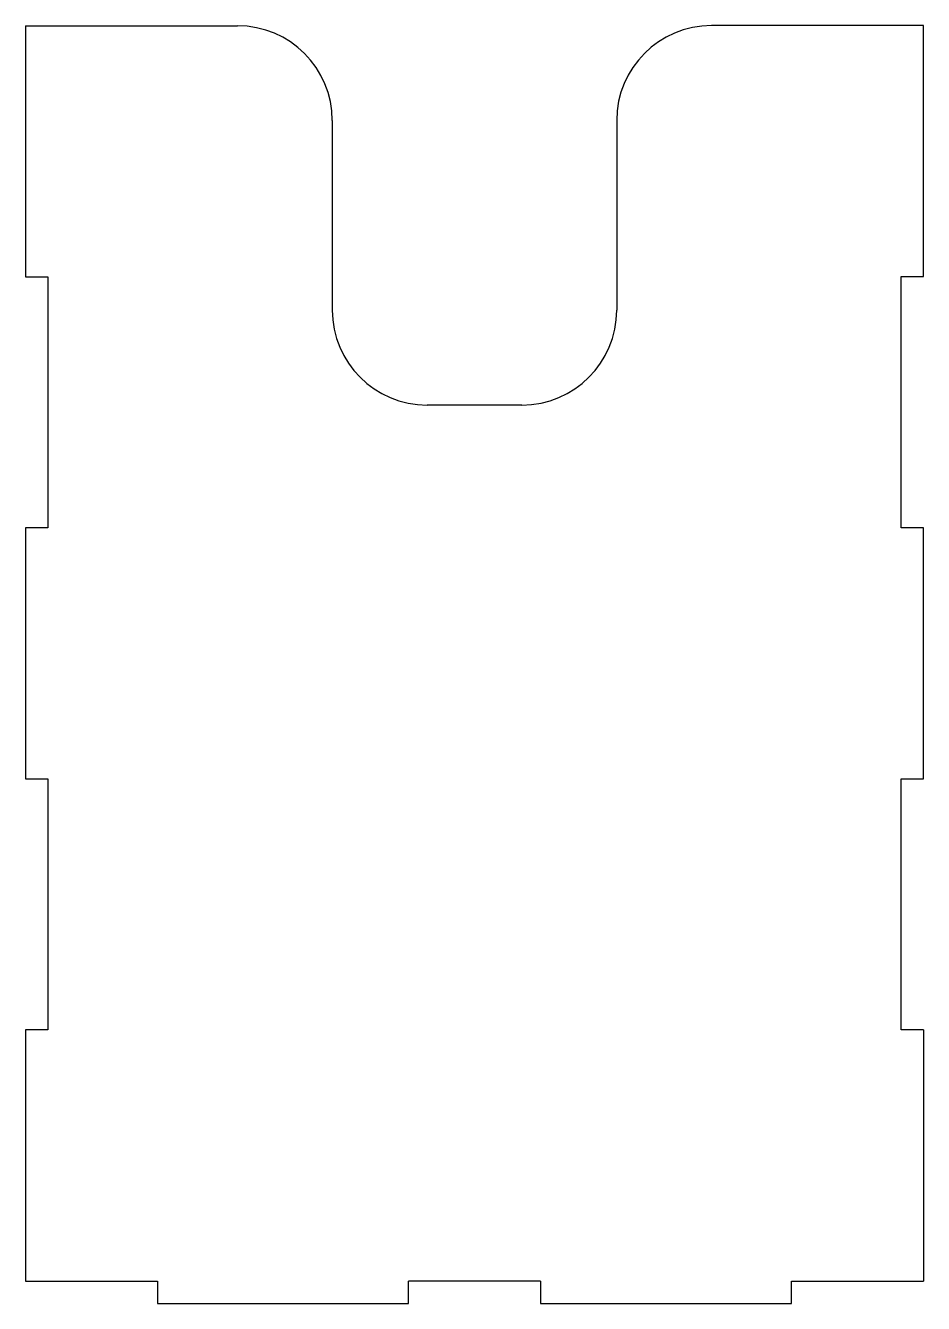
# Model space of a CAD drawing. Extents: x 0 to 60.1, y 0 to 85.6.
import ezdxf

# ---------------------------------------------------------------- set-up
doc = ezdxf.new("R2010")
doc.units = 0
doc.header["$MEASUREMENT"] = 0
doc.layers.add('VISIBLE', color=7, linetype='CONTINUOUS')

msp = doc.modelspace()

# ---------------------------------------------------------------- linework, layer by layer
at = {"layer": 'VISIBLE'}
for p, q in [((0, 85.573), (14.199, 85.573)), ((0, 85.573), (0, 68.763)), ((60.147, 85.588), (45.949, 85.588)), ((60.147, 68.781), (60.147, 85.588)), ((20.549, 79.223), (20.549, 66.53)), ((39.599, 79.238), (39.599, 66.53)), ((0, 68.763), (1.5, 68.763)), ((1.5, 68.763), (1.5, 51.953)), ((58.647, 51.959), (58.647, 68.781)), ((58.647, 68.781), (60.147, 68.781)), ((33.249, 60.18), (26.899, 60.18)), ((1.5, 51.953), (0, 51.953)), ((0, 51.953), (0, 35.143)), ((60.147, 51.959), (58.647, 51.959)), ((60.147, 35.154), (60.147, 51.959)), ((0, 35.143), (1.5, 35.143)), ((1.5, 35.143), (1.5, 18.334)), ((58.647, 18.339), (58.647, 35.154)), ((58.647, 35.154), (60.147, 35.154)), ((1.5, 18.334), (0, 18.334)), ((0, 18.334), (0, 1.524)), ((60.147, 18.339), (58.647, 18.339)), ((60.147, 18.339), (60.147, 1.524)), ((0, 1.524), (8.839, 1.524)), ((8.839, 1.524), (8.839, 0.024)), ((25.654, 0.024), (25.654, 1.524)), ((34.493, 1.524), (25.654, 1.524)), ((34.493, 1.524), (34.493, 0.024)), ((51.308, 0.024), (51.308, 1.524)), ((51.308, 1.524), (60.147, 1.524)), ((8.839, 0.024), (25.654, 0.024)), ((34.493, 0.024), (51.308, 0.024))]:
    msp.add_line(p, q, dxfattribs=at)
for centre, start, end in [((14.199, 79.223), 0, 90), ((45.949, 79.238), 90, 180), ((26.899, 66.53), 180, 270), ((33.249, 66.53), 270, 0)]:
    msp.add_arc(centre, 6.35, start, end, dxfattribs=at)

doc.saveas('drawing.dxf')
